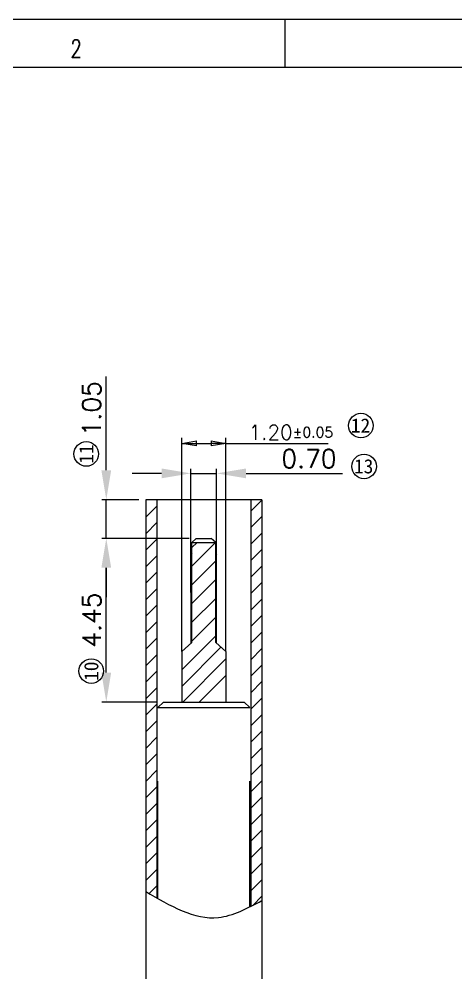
# Model space of a CAD drawing. Extents: x 2510 to 2661, y 709 to 762.
# Drawn here: x 2528.92 to 2540.81, y 736.19 to 762.12 of the extents above; entities that cross this region are included whole.
import ezdxf
from ezdxf.enums import TextEntityAlignment as Align

# ---------------------------------------------------------------- set-up
doc = ezdxf.new("R2010")
doc.units = 0
doc.header["$MEASUREMENT"] = 0
doc.layers.get('0').update_dxf_attribs({"linetype": 'CONTINUOUS', "lineweight": 20})
doc.layers.get('DEFPOINTS').update_dxf_attribs({"linetype": 'CONTINUOUS', "lineweight": 9})
doc.layers.add('DIM', color=3, linetype='CONTINUOUS', lineweight=9)
doc.layers.add('HANBO', color=7, linetype='CONTINUOUS', lineweight=9)
doc.styles.add('ROMANS', font='ROMANS.SHX', dxfattribs={"bigfont": 'gbcbig.shx'})
doc.styles.get("Standard").update_dxf_attribs({"font": 'simplex.shx', "bigfont": 'gbcbig.shx'})
doc.styles.add('style2', font='')
doc.styles.get('style2').set_extended_font_data('SimSun')
doc.dimstyles.new('汉博电子', dxfattribs={"dimtxt": 0.5, "dimasz": 0.8, "dimexe": 0.12, "dimexo": 0.19, "dimgap": 0.15, "dimtad": 1, "dimzin": 1, "dimdsep": 46, "dimtxsty": 'ROMANS', "dimcen": 2.13, "dimclrd": 3, "dimclre": 3, "dimclrt": 2, "dimazin": 2, "dimtfac": 1, "dimtmove": 0, "dimatfit": 3, "dimfxl": 1, "dimlwd": 13, "dimlwe": 13, "dimarcsym": 0})

# ---------------------------------------------------------------- blocks, each defined once
blk = doc.blocks.new('*D21')
at = {"color": 3, "lineweight": 13, "transparency": 16777216}
for p, q in [((2533.596, 746.532), (2533.596, 749.889)), ((2534.296, 746.532), (2534.296, 749.889)), ((2532.796, 749.769), (2531.996, 749.769)), ((2533.596, 749.769), (2534.296, 749.769)), ((2535.096, 749.769), (2537.719, 749.769))]:
    blk.add_line(p, q, dxfattribs=at)
at = {"color": 3, "transparency": 16777216}
for points in [[(2532.796, 749.902), (2532.796, 749.635), (2533.596, 749.769)], [(2535.096, 749.902), (2535.096, 749.635), (2534.296, 749.769)]]:
    blk.add_solid(points, dxfattribs=at)
at = {"layer": 'DEFPOINTS', "color": 0, "transparency": 16777216}
for p in [(2534.296, 749.769), (2533.596, 746.342), (2534.296, 746.342)]:
    blk.add_point(p, dxfattribs=at)
at = {"color": 2, "transparency": 16777216, "insert": (2536.808, 750.169), "char_height": 0.5, "attachment_point": 5, "style": 'ROMANS'}
blk.add_mtext('0.70', dxfattribs=at)
blk = doc.blocks.new('_Closed')
at = {"color": 0, "linetype": 'ByBlock', "lineweight": -2}
for p, q in [((-1, 0.167), (0, 0)), ((-1, 0.167), (-1, -0.167)), ((0, 0), (-1, -0.167)), ((0, 0), (-1, 0))]:
    blk.add_line(p, q, dxfattribs=at)
blk = doc.blocks.new('*D26')
at = {"color": 3, "lineweight": 13, "transparency": 16777216}
for p, q in [((2533.551, 748.002), (2531.172, 748.002)), ((2531.292, 744.352), (2531.292, 747.202)), ((2532.656, 743.552), (2531.172, 743.552))]:
    blk.add_line(p, q, dxfattribs=at)
at = {"color": 3, "transparency": 16777216}
for points in [[(2531.159, 747.202), (2531.425, 747.202), (2531.292, 748.002)], [(2531.159, 744.352), (2531.425, 744.352), (2531.292, 743.552)]]:
    blk.add_solid(points, dxfattribs=at)
at = {"layer": 'DEFPOINTS', "color": 0, "transparency": 16777216}
for p in [(2531.292, 748.002), (2533.741, 748.002), (2532.846, 743.552)]:
    blk.add_point(p, dxfattribs=at)
at = {"color": 2, "transparency": 16777216, "insert": (2530.892, 745.777), "char_height": 0.5, "attachment_point": 5, "rotation": 90, "style": 'ROMANS'}
blk.add_mtext('4.45', dxfattribs=at)
blk = doc.blocks.new('*D27')
at = {"color": 3, "lineweight": 13, "transparency": 16777216}
for p, q in [((2531.292, 749.852), (2531.292, 752.404)), ((2532.176, 749.052), (2531.172, 749.052)), ((2531.292, 748.002), (2531.292, 749.052)), ((2533.551, 748.002), (2531.172, 748.002)), ((2531.292, 747.202), (2531.292, 746.402))]:
    blk.add_line(p, q, dxfattribs=at)
at = {"color": 3, "transparency": 16777216}
for points in [[(2531.159, 749.852), (2531.425, 749.852), (2531.292, 749.052)], [(2531.159, 747.202), (2531.425, 747.202), (2531.292, 748.002)]]:
    blk.add_solid(points, dxfattribs=at)
at = {"layer": 'DEFPOINTS', "color": 0, "transparency": 16777216}
for p in [(2531.292, 749.052), (2532.366, 749.052), (2533.741, 748.002)]:
    blk.add_point(p, dxfattribs=at)
at = {"color": 2, "transparency": 16777216, "insert": (2530.892, 751.528), "char_height": 0.5, "attachment_point": 5, "rotation": 90, "style": 'ROMANS'}
blk.add_mtext('1.05', dxfattribs=at)

msp = doc.modelspace()

# ---------------------------------------------------------------- linework, layer by layer
at = {"color": 2, "lineweight": 0}
for p, q in [((2533.346, 744.922), (2533.346, 750.735)), ((2534.546, 744.922), (2534.546, 750.735))]:
    msp.add_line(p, q, dxfattribs=at)
at = {"color": 3, "lineweight": 0}
for p, q in [((2533.746, 750.585), (2534.146, 750.585)), ((2534.546, 750.585), (2537.335, 750.585))]:
    msp.add_line(p, q, dxfattribs=at)
at = {"color": 7, "linetype": 'Continuous'}
for p, q in [((2532.366, 749.052), (2532.366, 733.652)), ((2535.526, 749.052), (2532.366, 749.052)), ((2532.666, 749.052), (2532.666, 738.226)), ((2535.226, 749.052), (2535.226, 737.994)), ((2535.526, 749.052), (2535.526, 733.652)), ((2533.621, 747.892), (2533.741, 748.002)), ((2533.621, 745.172), (2533.621, 747.892)), ((2533.621, 747.892), (2534.271, 747.892)), ((2533.741, 748.002), (2534.151, 748.002)), ((2534.271, 747.892), (2534.151, 748.002)), ((2534.271, 745.172), (2534.271, 747.892)), ((2533.596, 747.552), (2533.596, 745.149)), ((2534.296, 745.149), (2534.296, 747.552)), ((2533.346, 744.922), (2533.621, 745.172)), ((2534.271, 745.172), (2534.546, 744.922)), ((2532.846, 743.552), (2532.696, 743.402)), ((2532.696, 743.402), (2535.196, 743.402)), ((2532.846, 743.552), (2535.046, 743.552)), ((2535.046, 743.552), (2535.196, 743.402)), ((2532.696, 738.209), (2532.696, 741.397)), ((2535.196, 737.979), (2535.196, 741.397))]:
    msp.add_line(p, q, dxfattribs=at)
at = {"color": 2}
for p, q in [((2532.366, 749.027), (2532.39, 749.052)), ((2532.366, 748.578), (2532.666, 748.878)), ((2535.226, 748.744), (2535.526, 749.044)), ((2535.226, 748.295), (2535.526, 748.595)), ((2532.366, 748.129), (2532.666, 748.429)), ((2535.226, 747.846), (2535.526, 748.146)), ((2532.366, 747.68), (2532.666, 747.98)), ((2533.621, 747.249), (2534.263, 747.892)), ((2533.621, 747.752), (2533.761, 747.892)), ((2532.366, 747.231), (2532.666, 747.531)), ((2535.226, 747.397), (2535.526, 747.697)), ((2533.621, 746.739), (2534.271, 747.389)), ((2535.226, 746.948), (2535.526, 747.248)), ((2532.366, 746.782), (2532.666, 747.082)), ((2533.621, 746.229), (2534.271, 746.879)), ((2535.226, 746.499), (2535.526, 746.799)), ((2532.366, 746.333), (2532.666, 746.633)), ((2533.621, 745.719), (2534.271, 746.369)), ((2535.226, 746.05), (2535.526, 746.35)), ((2532.366, 745.884), (2532.666, 746.184)), ((2532.366, 745.435), (2532.666, 745.735)), ((2533.621, 745.209), (2534.271, 745.859)), ((2535.226, 745.601), (2535.526, 745.901)), ((2535.226, 745.152), (2535.526, 745.452)), ((2532.366, 744.986), (2532.666, 745.286)), ((2533.346, 744.424), (2534.271, 745.349)), ((2533.346, 743.975), (2534.413, 745.042)), ((2535.226, 744.703), (2535.526, 745.003)), ((2532.366, 744.537), (2532.666, 744.837)), ((2533.371, 743.552), (2534.546, 744.726)), ((2532.366, 744.088), (2532.666, 744.388)), ((2535.226, 744.254), (2535.526, 744.554)), ((2533.82, 743.552), (2534.546, 744.277)), ((2532.366, 743.639), (2532.666, 743.939)), ((2535.226, 743.805), (2535.526, 744.105)), ((2535.226, 743.356), (2535.526, 743.656)), ((2532.366, 743.19), (2532.666, 743.49)), ((2535.226, 742.907), (2535.526, 743.207)), ((2532.366, 742.741), (2532.666, 743.041)), ((2532.366, 742.292), (2532.666, 742.592)), ((2535.226, 742.458), (2535.526, 742.758)), ((2535.226, 742.009), (2535.526, 742.309)), ((2532.366, 741.843), (2532.666, 742.143)), ((2535.226, 741.56), (2535.526, 741.86)), ((2532.366, 741.394), (2532.666, 741.694)), ((2535.226, 741.111), (2535.526, 741.411)), ((2532.366, 740.945), (2532.666, 741.245)), ((2532.366, 740.496), (2532.666, 740.796)), ((2535.226, 740.662), (2535.526, 740.962)), ((2535.226, 740.213), (2535.526, 740.513)), ((2532.366, 740.047), (2532.666, 740.347)), ((2535.226, 739.764), (2535.526, 740.064)), ((2532.366, 739.598), (2532.666, 739.898)), ((2535.226, 739.315), (2535.526, 739.615)), ((2532.366, 739.149), (2532.666, 739.449)), ((2532.366, 738.7), (2532.666, 739)), ((2535.226, 738.866), (2535.526, 739.166)), ((2535.226, 738.417), (2535.526, 738.717)), ((2532.46, 738.345), (2532.666, 738.551)), ((2535.279, 738.021), (2535.526, 738.268))]:
    msp.add_line(p, q, dxfattribs=at)
for p, q in [((2533.621, 747.593), (2533.596, 747.552)), ((2534.271, 747.593), (2534.296, 747.552)), ((2533.346, 744.922), (2533.346, 743.552)), ((2534.546, 744.922), (2534.546, 743.552))]:
    msp.add_line(p, q)
msp.add_spline([(2532.366, 738.4), (2534.345, 737.693), (2535.526, 738.15)], degree=3)
at = {"layer": 'DIM', "ltscale": 2}
for centre in [(2538.223, 751.068), (2530.747, 750.297), (2538.308, 749.958), (2530.883, 744.392)]:
    msp.add_circle(centre, 0.335, dxfattribs=at)
at = {"layer": 'HANBO'}
msp.add_line((2536.164, 760.818), (2536.164, 762.122), dxfattribs=at)
at = {"layer": 'HANBO', "linetype": 'Continuous', "lineweight": 0}
for points in [[(2509.521, 762.122), (2583.011, 762.122), (2583.011, 709.973), (2509.521, 709.973)], [(2510.825, 760.818), (2581.707, 760.818), (2581.709, 711.277), (2510.825, 711.277)]]:
    msp.add_lwpolyline(points, close=True, dxfattribs=at)

# ---------------------------------------------------------------- block references
at = {"color": 2, "lineweight": 0, "xscale": 0.3999999999996362, "yscale": 0.3999999999996362, "zscale": 0.3999999999996362, "rotation": 180}
msp.add_blockref('_Closed', (2533.346, 750.585), dxfattribs=at)
at = {"color": 2, "lineweight": 0, "xscale": 0.3999999999996362, "yscale": 0.3999999999996362, "zscale": 0.3999999999996362}
msp.add_blockref('_Closed', (2534.546, 750.585), dxfattribs=at)

# ---------------------------------------------------------------- texts
at = {"color": 3, "style": 'style2'}
for s, p in [('12', (2537.95, 750.877)), ('13', (2538.035, 749.768))]:
    msp.add_text(s, height=0.3866, dxfattribs=at).set_placement(p)
for s, p in [('11', (2530.94, 750.031)), ('10', (2531.076, 744.126))]:
    msp.add_text(s, height=0.3866, rotation=90, dxfattribs=at).set_placement(p)
at = {"color": 2, "insert": (2536.317, 750.885), "char_height": 0.4, "attachment_point": 5}
msp.add_mtext('\\A1;1.20{\\H0.280000;±0.05}', dxfattribs=at)
at = {"layer": 'HANBO', "style": 'ROMANS', "width": 0.75}
msp.add_text('2', height=0.479, dxfattribs=at).set_placement((2530.471, 761.079), align=Align.CENTER)

# ---------------------------------------------------------------- dimensions: what is measured, and where the dimension line sits
at = {"color": 2}
dim = msp.add_linear_dim(base=(2531.292, 749.052), p1=(2533.741, 748.002), p2=(2532.366, 749.052), angle=90, dimstyle='汉博电子', dxfattribs=at)
dim.commit()
dim.dimension.update_dxf_attribs({"geometry": '*D27', "text_midpoint": (2531.292, 751.528), "dimtype": 160})
dim = msp.add_linear_dim(base=(2534.296, 749.769), p1=(2533.596, 746.342), p2=(2534.296, 746.342), dimstyle='汉博电子', dxfattribs=at)
dim.commit()
dim.dimension.update_dxf_attribs({"geometry": '*D21', "text_midpoint": (2536.808, 749.769), "dimtype": 160})
dim = msp.add_linear_dim(base=(2531.292, 748.002), p1=(2532.846, 743.552), p2=(2533.741, 748.002), angle=90, dimstyle='汉博电子', dxfattribs=at)
dim.commit()
dim.dimension.update_dxf_attribs({"geometry": '*D26', "text_midpoint": (2530.892, 745.777)})

doc.saveas('drawing.dxf')
